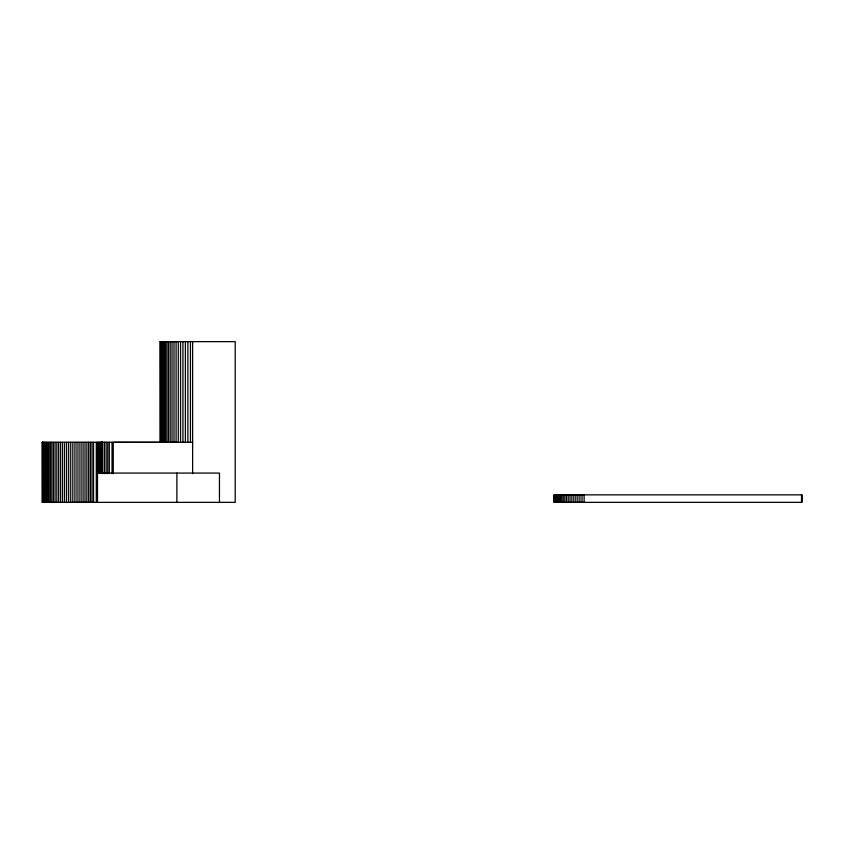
<?xml version="1.0" encoding="UTF-8"?>
<svg xmlns="http://www.w3.org/2000/svg" width="844" height="844" viewBox="0 0 844 844"><rect width="100%" height="100%" fill="white"/><g stroke="black" fill="none" stroke-linecap="round" stroke-linejoin="round"><path stroke-width="1.27" d="M160.128 341.63L235.202 341.63L235.202 502.37L42.2 502.37M42.2 442.277L192.632 442.277M97.493 473.073L219.451 473.073L219.451 502.37M114.235 442.277L161.236 442.34M801.726 494.858L801.726 502.37M801.505 494.858L801.505 502.37M584.122 494.858L584.122 502.37M582.022 494.858L582.022 502.37M579.933 494.858L579.933 502.37M577.876 494.858L577.876 502.37M575.84 494.858L575.84 502.37M573.846 494.858L573.846 502.37M571.894 494.858L571.894 502.37M570.016 494.858L570.016 502.37M568.202 494.858L568.202 502.37M566.461 494.858L566.461 502.37M564.805 494.858L564.805 502.37M563.254 494.858L563.254 502.37M561.788 494.858L561.788 502.37M560.448 494.858L560.448 502.37M559.213 494.858L559.213 502.37M558.106 494.858L558.106 502.37M557.114 494.858L557.114 502.37M556.259 494.858L556.259 502.37M555.542 494.858L555.542 502.37M554.972 494.858L554.972 502.37M554.529 494.858L554.529 502.37M554.244 494.858L554.244 502.37M192.632 341.63L192.632 473.632M190.438 341.63L190.438 442.277M187.885 341.63L187.885 442.277M185.385 341.63L185.385 442.277M182.937 341.63L182.937 442.277M180.563 341.63L180.563 442.277M178.274 341.63L178.274 442.277M176.881 473.073L176.881 502.37M176.079 341.63L176.079 442.267M173.991 341.63L173.991 442.267M172.018 341.63L172.018 442.267M170.161 341.63L170.161 442.267M168.452 341.63L168.452 442.267M166.88 341.63L166.88 442.267M165.456 341.63L165.456 442.267M164.19 341.63L164.19 442.267M163.082 341.63L163.082 442.267M162.143 341.63L162.143 442.267M161.383 341.63L161.383 442.267M160.803 341.63L160.803 442.267M160.592 341.63L160.592 442.267M160.392 341.63L160.392 442.267M160.17 341.63L160.265 442.267M113.244 442.277L113.244 473.632M112.041 442.277L112.041 473.632M109.298 442.277L109.298 473.632M107.758 442.277L107.758 473.632M106.133 442.277L106.133 473.632M104.413 442.277L104.413 473.632M102.62 442.277L102.62 473.632M102.335 442.277L102.303 473.073M102.208 442.277L102.24 473.073M102.019 442.277L101.976 473.073L101.797 442.277M101.575 442.277L101.575 473.073M101.027 442.277L101.027 473.073M100.352 442.277L100.352 473.073M99.529 442.277L99.529 473.073M98.579 442.277L98.579 473.073M97.493 442.277L97.493 502.37M96.29 442.277L96.29 502.37M93.547 442.277L93.547 502.37M92.007 442.277L92.007 502.37M90.382 442.277L90.382 502.37M88.662 442.277L88.662 502.37M86.869 442.277L86.869 502.37M85.001 442.277L85.001 502.37M83.071 442.277L83.071 502.37M81.087 442.277L81.087 502.37M79.062 442.277L79.062 502.37M77.004 442.277L77.004 502.37M74.916 442.277L74.916 502.37M72.827 442.277L72.827 502.37M70.727 442.277L70.727 502.37M68.638 442.277L68.638 502.37M66.57 442.277L66.57 502.37M64.524 442.277L64.524 502.37M62.519 442.277L62.519 502.37M60.568 442.277L60.568 502.37M58.658 442.277L58.658 502.37M56.833 442.277L56.833 502.37M55.071 442.277L55.071 502.37M53.394 442.277L53.394 502.37M51.811 442.277L51.811 502.37M50.334 442.277L50.334 502.37M48.952 442.277L48.952 502.37M47.686 442.277L47.686 502.37M46.547 442.277L46.547 502.37M45.534 442.277L45.534 502.37M44.648 442.277L44.648 502.37M43.899 442.277L43.899 502.37M43.287 442.277L43.287 502.37M42.812 442.277L42.812 502.37M42.569 442.277L42.569 502.37M42.422 442.277L42.485 502.37M42.295 442.277L42.306 502.37M801.8 494.858L554.097 494.858L554.097 502.37L801.8 502.37L801.8 494.858"/></g></svg>
